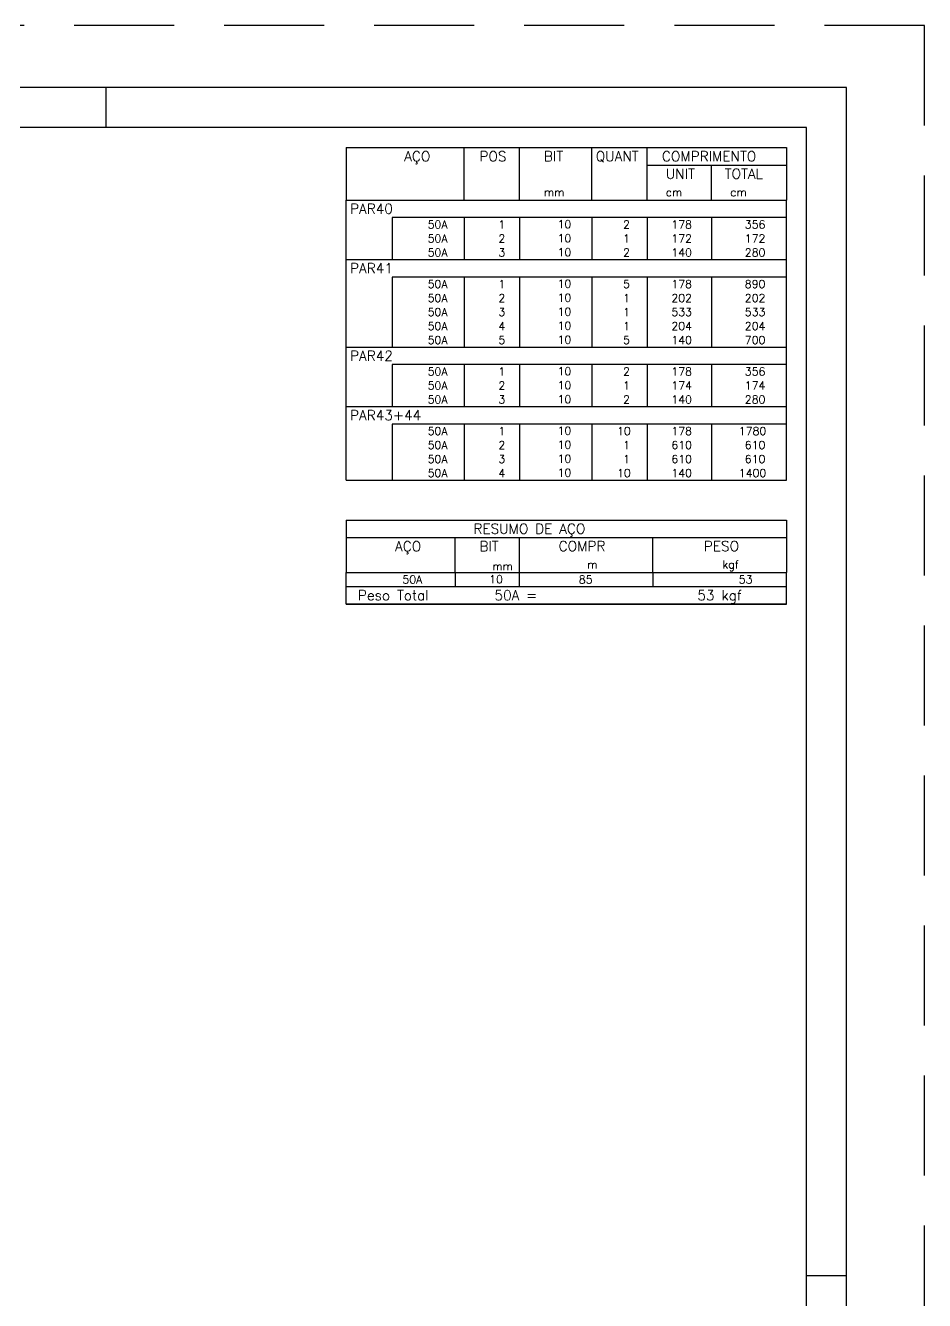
# Model space of a CAD drawing. Extents: x -1.9 to 86, y -1.6 to 60.9.
# Drawn here: x 63.59 to 86.05, y 29.07 to 60.95 of the extents above; entities that cross this region are included whole.
import ezdxf

# ---------------------------------------------------------------- set-up
doc = ezdxf.new("R2010")
doc.units = 0
doc.header["$MEASUREMENT"] = 0
doc.linetypes.add('HIDDEN', pattern=[0.375, 0.25, -0.125])
doc.layers.get('0').update_dxf_attribs({"linetype": 'CONTINUOUS'})
doc.layers.get('Defpoints').update_dxf_attribs({"linetype": 'CONTINUOUS'})
doc.layers.add('ARQ_FOLHA', color=7, linetype='CONTINUOUS')
doc.layers.add('PENA_02', color=2, linetype='CONTINUOUS')
doc.styles.get("Standard").update_dxf_attribs({"font": 'ROMANS.SHX'})

# ---------------------------------------------------------------- blocks, each defined once
blk = doc.blocks.new('FOLHA A1 - 841 X 594')
at = {"layer": 'ARQ_FOLHA', "color": 1}
for p, q in [((-185, 584), (-185, 594)), ((-10, 297), (0, 297))]:
    blk.add_line(p, q, dxfattribs=at)
for points in [[(-841, 0), (0, 0), (0, 594), (-841, 594)], [(-816, 10), (-10, 10), (-10, 584), (-816, 584)]]:
    blk.add_lwpolyline(points, close=True, dxfattribs=at)
at = {"layer": 'Defpoints', "color": 8, "linetype": 'HIDDEN', "ltscale": 100}
blk.add_lwpolyline([(-860.5, 609.5), (-860.5, -15.5), (19.5, -15.5), (19.5, 609.5)], close=True, dxfattribs=at)
blk = doc.blocks.new('*U24')
blk.add_blockref('FOLHA A1 - 841 X 594', (0, 0))

msp = doc.modelspace()

# ---------------------------------------------------------------- linework, layer by layer
at = {"layer": 'PENA_02', "linetype": 'Continuous'}
for p, q in [((71.6, 57.898), (71.6, 56.585)), ((71.6, 57.898), (82.6, 57.898)), ((74.55, 56.585), (74.55, 57.898)), ((75.93, 56.585), (75.93, 57.898)), ((77.74, 56.585), (77.74, 57.898)), ((79.12, 56.585), (79.12, 57.898)), ((82.6, 57.898), (82.6, 56.585)), ((79.12, 57.46), (82.6, 57.46)), ((80.73, 56.585), (80.73, 57.46)), ((71.6, 56.585), (82.6, 56.585)), ((71.6, 56.148), (71.6, 56.585)), ((71.6, 56.585), (82.6, 56.585)), ((82.6, 56.148), (82.6, 56.585)), ((71.6, 55.798), (71.6, 56.148)), ((82.6, 56.148), (72.75, 56.148)), ((72.75, 56.148), (72.75, 55.798)), ((74.55, 56.148), (74.55, 55.798)), ((75.93, 56.148), (75.93, 55.798)), ((77.74, 56.148), (77.74, 55.798)), ((79.12, 56.148), (79.12, 55.798)), ((80.73, 56.148), (80.73, 55.798)), ((82.6, 55.798), (82.6, 56.148)), ((71.6, 55.448), (71.6, 55.798)), ((72.75, 55.798), (72.75, 55.448)), ((74.55, 55.798), (74.55, 55.448)), ((75.93, 55.798), (75.93, 55.448)), ((77.74, 55.798), (77.74, 55.448)), ((79.12, 55.798), (79.12, 55.448)), ((80.73, 55.798), (80.73, 55.448)), ((82.6, 55.448), (82.6, 55.798)), ((71.6, 55.098), (71.6, 55.448)), ((72.75, 55.448), (72.75, 55.098)), ((74.55, 55.448), (74.55, 55.098)), ((75.93, 55.448), (75.93, 55.098)), ((77.74, 55.448), (77.74, 55.098)), ((79.12, 55.448), (79.12, 55.098)), ((80.73, 55.448), (80.73, 55.098)), ((82.6, 55.098), (82.6, 55.448)), ((71.6, 54.66), (71.6, 55.098)), ((71.6, 55.098), (82.6, 55.098)), ((82.6, 54.66), (82.6, 55.098)), ((71.6, 54.31), (71.6, 54.66)), ((82.6, 54.66), (72.75, 54.66)), ((72.75, 54.66), (72.75, 54.31)), ((74.55, 54.66), (74.55, 54.31)), ((75.93, 54.66), (75.93, 54.31)), ((77.74, 54.66), (77.74, 54.31)), ((79.12, 54.66), (79.12, 54.31)), ((80.73, 54.66), (80.73, 54.31)), ((82.6, 54.31), (82.6, 54.66)), ((71.6, 53.96), (71.6, 54.31)), ((72.75, 54.31), (72.75, 53.96)), ((74.55, 54.31), (74.55, 53.96)), ((75.93, 54.31), (75.93, 53.96)), ((77.74, 54.31), (77.74, 53.96)), ((79.12, 54.31), (79.12, 53.96)), ((80.73, 54.31), (80.73, 53.96)), ((82.6, 53.96), (82.6, 54.31)), ((71.6, 53.61), (71.6, 53.96)), ((72.75, 53.96), (72.75, 53.61)), ((74.55, 53.96), (74.55, 53.61)), ((75.93, 53.96), (75.93, 53.61)), ((77.74, 53.96), (77.74, 53.61)), ((79.12, 53.96), (79.12, 53.61)), ((80.73, 53.96), (80.73, 53.61)), ((82.6, 53.61), (82.6, 53.96)), ((71.6, 53.26), (71.6, 53.61)), ((72.75, 53.61), (72.75, 53.26)), ((74.55, 53.61), (74.55, 53.26)), ((75.93, 53.61), (75.93, 53.26)), ((77.74, 53.61), (77.74, 53.26)), ((79.12, 53.61), (79.12, 53.26)), ((80.73, 53.61), (80.73, 53.26)), ((82.6, 53.26), (82.6, 53.61)), ((71.6, 52.91), (71.6, 53.26)), ((72.75, 53.26), (72.75, 52.91)), ((74.55, 53.26), (74.55, 52.91)), ((75.93, 53.26), (75.93, 52.91)), ((77.74, 53.26), (77.74, 52.91)), ((79.12, 53.26), (79.12, 52.91)), ((80.73, 53.26), (80.73, 52.91)), ((82.6, 52.91), (82.6, 53.26)), ((71.6, 52.473), (71.6, 52.91)), ((71.6, 52.91), (82.6, 52.91)), ((82.6, 52.473), (82.6, 52.91)), ((71.6, 52.123), (71.6, 52.473)), ((82.6, 52.473), (72.75, 52.473)), ((72.75, 52.473), (72.75, 52.123)), ((74.55, 52.473), (74.55, 52.123)), ((75.93, 52.473), (75.93, 52.123)), ((77.74, 52.473), (77.74, 52.123)), ((79.12, 52.473), (79.12, 52.123)), ((80.73, 52.473), (80.73, 52.123)), ((82.6, 52.123), (82.6, 52.473)), ((71.6, 51.773), (71.6, 52.123)), ((72.75, 52.123), (72.75, 51.773)), ((74.55, 52.123), (74.55, 51.773)), ((75.93, 52.123), (75.93, 51.773)), ((77.74, 52.123), (77.74, 51.773)), ((79.12, 52.123), (79.12, 51.773)), ((80.73, 52.123), (80.73, 51.773)), ((82.6, 51.773), (82.6, 52.123)), ((71.6, 51.423), (71.6, 51.773)), ((72.75, 51.773), (72.75, 51.423)), ((74.55, 51.773), (74.55, 51.423)), ((75.93, 51.773), (75.93, 51.423)), ((77.74, 51.773), (77.74, 51.423)), ((79.12, 51.773), (79.12, 51.423)), ((80.73, 51.773), (80.73, 51.423)), ((82.6, 51.423), (82.6, 51.773)), ((71.6, 50.985), (71.6, 51.423)), ((71.6, 51.423), (82.6, 51.423)), ((82.6, 50.985), (82.6, 51.423)), ((71.6, 50.635), (71.6, 50.985)), ((82.6, 50.985), (72.75, 50.985)), ((72.75, 50.985), (72.75, 50.635)), ((74.55, 50.985), (74.55, 50.635)), ((75.93, 50.985), (75.93, 50.635)), ((77.74, 50.985), (77.74, 50.635)), ((79.12, 50.985), (79.12, 50.635)), ((80.73, 50.985), (80.73, 50.635)), ((82.6, 50.635), (82.6, 50.985)), ((71.6, 50.285), (71.6, 50.635)), ((72.75, 50.635), (72.75, 50.285)), ((74.55, 50.635), (74.55, 50.285)), ((75.93, 50.635), (75.93, 50.285)), ((77.74, 50.635), (77.74, 50.285)), ((79.12, 50.635), (79.12, 50.285)), ((80.73, 50.635), (80.73, 50.285)), ((82.6, 50.285), (82.6, 50.635)), ((71.6, 49.935), (71.6, 50.285)), ((72.75, 50.285), (72.75, 49.935)), ((74.55, 50.285), (74.55, 49.935)), ((75.93, 50.285), (75.93, 49.935)), ((77.74, 50.285), (77.74, 49.935)), ((79.12, 50.285), (79.12, 49.935)), ((80.73, 50.285), (80.73, 49.935)), ((82.6, 49.935), (82.6, 50.285)), ((71.6, 49.585), (71.6, 49.935)), ((72.75, 49.935), (72.75, 49.585)), ((74.55, 49.935), (74.55, 49.585)), ((75.93, 49.935), (75.93, 49.585)), ((77.74, 49.935), (77.74, 49.585)), ((79.12, 49.935), (79.12, 49.585)), ((80.73, 49.935), (80.73, 49.585)), ((82.6, 49.585), (82.6, 49.935)), ((71.6, 49.585), (82.6, 49.585)), ((71.6, 48.585), (71.6, 47.273)), ((71.6, 48.585), (82.6, 48.585)), ((82.6, 48.585), (82.6, 47.273)), ((71.6, 48.148), (82.6, 48.148)), ((74.32, 47.273), (74.32, 48.148)), ((75.93, 47.273), (75.93, 48.148)), ((79.265, 47.273), (79.265, 48.148)), ((71.6, 47.273), (82.6, 47.273)), ((71.6, 46.923), (71.6, 47.273)), ((74.32, 47.273), (74.32, 46.923)), ((75.93, 46.923), (75.93, 47.273)), ((79.265, 47.273), (79.265, 46.923)), ((82.6, 46.923), (82.6, 47.273)), ((71.6, 46.923), (82.6, 46.923)), ((71.6, 46.485), (71.6, 46.923)), ((71.6, 46.923), (82.6, 46.923)), ((82.6, 46.485), (82.6, 46.923)), ((82.6, 46.485), (71.6, 46.485)), ((71.6, 46.485), (82.6, 46.485))]:
    msp.add_line(p, q, dxfattribs=at)

# ---------------------------------------------------------------- block references
at = {"xscale": 0.09999999999999938, "yscale": 0.09999999999999938, "zscale": 0.09999999999999938}
msp.add_blockref('*U24', (84.1, -0.002), dxfattribs=at)

# ---------------------------------------------------------------- texts
at = {"layer": 'PENA_02', "linetype": 'Continuous'}
for s, height, p in [('AÇO', 0.25, (73.05, 57.554)), ('POS', 0.25, (74.93, 57.554)), ('BIT', 0.25, (76.54, 57.554)), ('QUANT', 0.25, (77.836, 57.554)), ('COMPRIMENTO', 0.25, (79.489, 57.554)), ('UNIT', 0.25, (79.587, 57.116)), ('TOTAL', 0.25, (81.059, 57.116)), ('mm', 0.2, (76.54, 56.679)), ('cm', 0.2, (79.587, 56.679)), ('cm', 0.2, (81.197, 56.679)), ('PAR40', 0.25, (71.696, 56.241)), ('     50A', 0.2, (72.89, 55.873)), ('  1', 0.2, (75.13, 55.873)), ('     10', 0.2, (76.137, 55.879)), ('    2', 0.2, (77.92, 55.873)), ('    178', 0.2, (79.13, 55.873)), ('    356', 0.2, (80.964, 55.873)), ('     50A', 0.2, (72.89, 55.523)), ('  2', 0.2, (75.13, 55.523)), ('     10', 0.2, (76.137, 55.529)), ('    1', 0.2, (77.92, 55.523)), ('    172', 0.2, (79.13, 55.523)), ('    172', 0.2, (80.964, 55.523)), ('     50A', 0.2, (72.89, 55.173)), ('  3', 0.2, (75.13, 55.173)), ('     10', 0.2, (76.137, 55.179)), ('    2', 0.2, (77.92, 55.173)), ('    140', 0.2, (79.13, 55.173)), ('    280', 0.2, (80.964, 55.173)), ('PAR41', 0.25, (71.696, 54.754)), ('     50A', 0.2, (72.89, 54.385)), ('  1', 0.2, (75.13, 54.385)), ('     10', 0.2, (76.137, 54.391)), ('    5', 0.2, (77.92, 54.385)), ('    178', 0.2, (79.13, 54.385)), ('    890', 0.2, (80.964, 54.385)), ('     50A', 0.2, (72.89, 54.035)), ('  2', 0.2, (75.13, 54.035)), ('     10', 0.2, (76.137, 54.041)), ('    1', 0.2, (77.92, 54.035)), ('    202', 0.2, (79.13, 54.035)), ('    202', 0.2, (80.964, 54.035)), ('     50A', 0.2, (72.89, 53.685)), ('  3', 0.2, (75.13, 53.685)), ('     10', 0.2, (76.137, 53.691)), ('    1', 0.2, (77.92, 53.685)), ('    533', 0.2, (79.13, 53.685)), ('    533', 0.2, (80.964, 53.685)), ('     50A', 0.2, (72.89, 53.335)), ('  4', 0.2, (75.13, 53.335)), ('     10', 0.2, (76.137, 53.341)), ('    1', 0.2, (77.92, 53.335)), ('    204', 0.2, (79.13, 53.335)), ('    204', 0.2, (80.964, 53.335)), ('     50A', 0.2, (72.89, 52.985)), ('  5', 0.2, (75.13, 52.985)), ('     10', 0.2, (76.137, 52.991)), ('    5', 0.2, (77.92, 52.985)), ('    140', 0.2, (79.13, 52.985)), ('    700', 0.2, (80.964, 52.985)), ('PAR42', 0.25, (71.696, 52.566)), ('     50A', 0.2, (72.89, 52.198)), ('  1', 0.2, (75.13, 52.198)), ('     10', 0.2, (76.137, 52.204)), ('    2', 0.2, (77.92, 52.198)), ('    178', 0.2, (79.13, 52.198)), ('    356', 0.2, (80.964, 52.198)), ('     50A', 0.2, (72.89, 51.848)), ('  2', 0.2, (75.13, 51.848)), ('     10', 0.2, (76.137, 51.854)), ('    1', 0.2, (77.92, 51.848)), ('    174', 0.2, (79.13, 51.848)), ('    174', 0.2, (80.964, 51.848)), ('     50A', 0.2, (72.89, 51.498)), ('  3', 0.2, (75.13, 51.498)), ('     10', 0.2, (76.137, 51.504)), ('    2', 0.2, (77.92, 51.498)), ('    140', 0.2, (79.13, 51.498)), ('    280', 0.2, (80.964, 51.498)), ('PAR43+44', 0.25, (71.696, 51.079)), ('     50A', 0.2, (72.89, 50.71)), ('  1', 0.2, (75.13, 50.71)), ('     10', 0.2, (76.137, 50.716)), ('   10', 0.2, (77.92, 50.71)), ('    178', 0.2, (79.13, 50.71)), ('   1780', 0.2, (80.964, 50.71)), ('     50A', 0.2, (72.89, 50.36)), ('  2', 0.2, (75.13, 50.36)), ('     10', 0.2, (76.137, 50.366)), ('    1', 0.2, (77.92, 50.36)), ('    610', 0.2, (79.13, 50.36)), ('    610', 0.2, (80.964, 50.36)), ('     50A', 0.2, (72.89, 50.01)), ('  3', 0.2, (75.13, 50.01)), ('     10', 0.2, (76.137, 50.016)), ('    1', 0.2, (77.92, 50.01)), ('    610', 0.2, (79.13, 50.01)), ('    610', 0.2, (80.964, 50.01)), ('     50A', 0.2, (72.89, 49.66)), ('  4', 0.2, (75.13, 49.66)), ('     10', 0.2, (76.137, 49.666)), ('   10', 0.2, (77.92, 49.66)), ('    140', 0.2, (79.13, 49.66)), ('   1400', 0.2, (80.964, 49.66)), ('RESUMO DE AÇO', 0.25, (74.78, 48.241)), ('AÇO', 0.25, (72.82, 47.804)), ('BIT', 0.25, (74.93, 47.804)), ('COMPR', 0.25, (76.909, 47.807)), ('PESO', 0.25, (80.538, 47.807)), ('m', 0.2, (77.623, 47.376)), ('kgf', 0.2, (81.001, 47.376)), ('     50A', 0.2, (72.26, 46.998)), ('     10', 0.2, (74.427, 47.004)), ('mm', 0.2, (75.251, 47.33)), ('     85', 0.2, (76.668, 46.998)), ('      53', 0.2, (80.515, 46.998)), ('Peso Total        50A =', 0.25, (71.893, 46.579)), ('      53 kgf', 0.25, (79.257, 46.579))]:
    msp.add_text(s, height=height, dxfattribs=at).set_placement(p)

doc.saveas('drawing.dxf')
